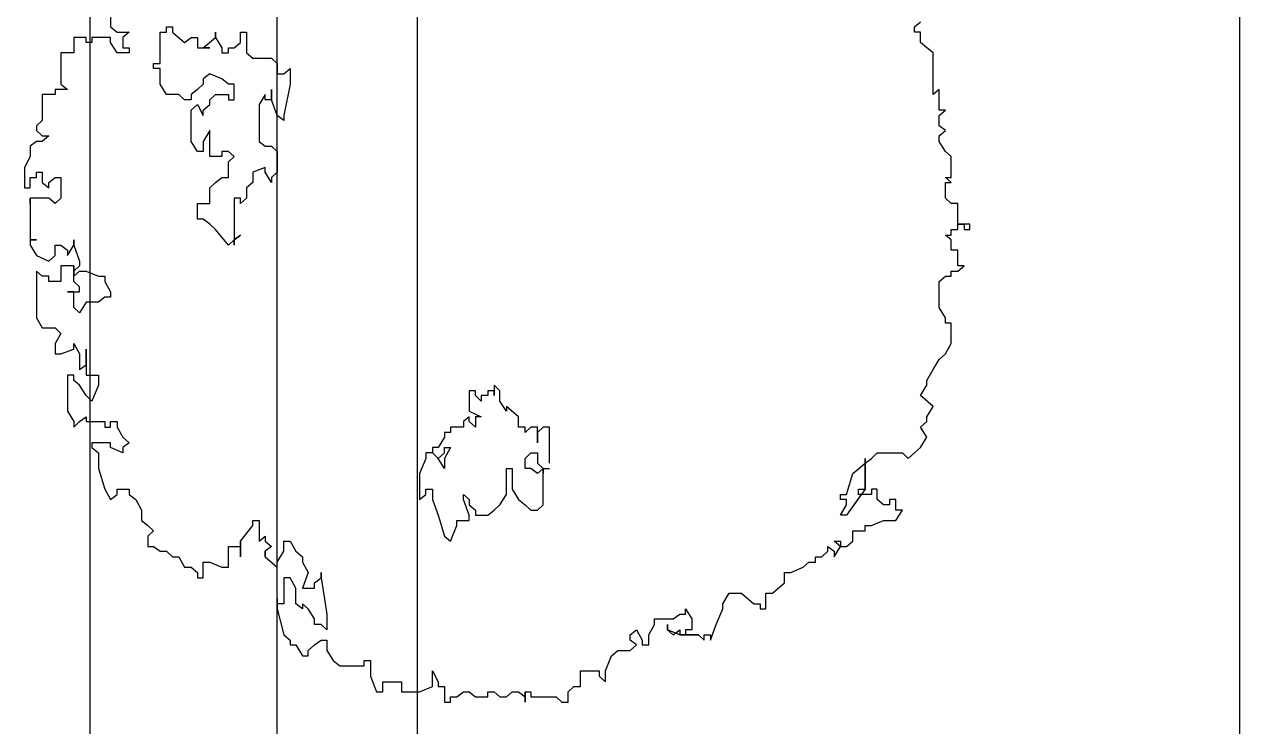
# Model space of a CAD drawing. Extents: x -30 to 1202, y 231 to 898.
# Drawn here: x 292.469 to 296.371, y 271.309 to 273.563 of the extents above; entities that cross this region are included whole.
import ezdxf

# ---------------------------------------------------------------- set-up
doc = ezdxf.new("R2010")
doc.units = 0
doc.header["$LTSCALE"] = 0.04
doc.layers.get('0').update_dxf_attribs({"linetype": 'CONTINUOUS'})
doc.layers.add('CONTORXXNP----00', color=255, linetype='CONTINUOUS')
doc.layers.add('PISO', color=1, linetype='CONTINUOUS')
doc.styles.get("Standard").update_dxf_attribs({"font": 'romans.shx'})

# ---------------------------------------------------------------- blocks, each defined once
blk = doc.blocks.new('ARB3')
at = {"color": 0}
for p, q in [((0.0136, 0.4913), (0.0078, 0.4913)), ((0.0078, 0.4913), (0.0078, 0.4852)), ((0.0078, 0.4852), (0.0078, 0.4782)), ((0.0078, 0.4782), (0.0078, 0.4852)), ((0.0078, 0.4852), (0.0136, 0.4852)), ((0.0078, 0.4852), (0.0136, 0.4852)), ((0.0136, 0.4852), (0.0136, 0.4913)), ((0.0581, 0.4782), (0.0523, 0.4852)), ((0.0523, 0.4852), (0.0523, 0.4782)), ((-0.0646, 0.4713), (-0.0698, 0.4652)), ((-0.042, 0.4713), (-0.0646, 0.4713)), ((-0.0368, 0.4713), (-0.042, 0.4652)), ((-0.042, 0.4652), (-0.042, 0.4713)), ((-0.0368, 0.4652), (-0.0368, 0.4713)), ((-0.0142, 0.4713), (-0.02, 0.4652)), ((0.0078, 0.4782), (-0.0142, 0.4782)), ((-0.0142, 0.4782), (-0.0142, 0.4713)), ((0.0136, 0.4782), (0.0078, 0.4782)), ((0.0136, 0.4713), (0.0136, 0.4782)), ((0.0194, 0.4713), (0.0136, 0.4713)), ((0.0245, 0.4713), (0.0194, 0.4652)), ((0.0194, 0.4652), (0.0194, 0.4713)), ((0.0355, 0.4713), (0.0245, 0.4713)), ((0.0523, 0.4782), (0.0355, 0.4782)), ((0.0355, 0.4782), (0.0355, 0.4713)), ((0.0581, 0.4713), (0.0581, 0.4782)), ((0.0633, 0.4713), (0.0581, 0.4713)), ((0.0633, 0.4652), (0.0633, 0.4713)), ((0.1356, 0.4713), (0.1137, 0.4713)), ((0.1137, 0.4713), (0.1137, 0.4652)), ((0.1466, 0.4652), (0.1356, 0.4713)), ((-0.1143, 0.4583), (-0.1363, 0.4583)), ((-0.1363, 0.4583), (-0.1311, 0.4521)), ((-0.1085, 0.4583), (-0.1143, 0.4652)), ((-0.1143, 0.4652), (-0.1143, 0.4583)), ((-0.0975, 0.4583), (-0.1085, 0.4583)), ((-0.0924, 0.4652), (-0.0975, 0.4583)), ((-0.0866, 0.4583), (-0.0924, 0.4652)), ((-0.0807, 0.4583), (-0.0866, 0.4583)), ((-0.0698, 0.4652), (-0.0807, 0.4583)), ((-0.02, 0.4652), (-0.0368, 0.4652)), ((0.0691, 0.4583), (0.0633, 0.4652)), ((0.0969, 0.4583), (0.0691, 0.4583)), ((0.1079, 0.4652), (0.0969, 0.4583)), ((0.1137, 0.4652), (0.1079, 0.4652)), ((0.1524, 0.4583), (0.1466, 0.4652)), ((0.1634, 0.4521), (0.1524, 0.4583)), ((-0.1809, 0.4452), (-0.1867, 0.4383)), ((-0.1757, 0.4521), (-0.1809, 0.4452)), ((-0.1311, 0.4521), (-0.1757, 0.4521)), ((0.175, 0.4452), (0.1634, 0.4521)), ((0.1802, 0.4452), (0.175, 0.4452)), ((0.1912, 0.4383), (0.1802, 0.4452)), ((0.2028, 0.4521), (0.1912, 0.4383)), ((0.2138, 0.4452), (0.2028, 0.4521)), ((0.219, 0.4452), (0.2138, 0.4452)), ((0.2248, 0.4383), (0.219, 0.4452)), ((0.2358, 0.4452), (0.2248, 0.4383)), ((0.2467, 0.4383), (0.2358, 0.4452)), ((-0.2035, 0.4321), (-0.2086, 0.4383)), ((-0.1976, 0.4321), (-0.2035, 0.4321)), ((-0.1867, 0.4383), (-0.1976, 0.4383)), ((-0.1976, 0.4383), (-0.1976, 0.4321)), ((0.2525, 0.4321), (0.2467, 0.4383)), ((0.2584, 0.4252), (0.2525, 0.4321)), ((0.2525, 0.419), (0.2584, 0.4252)), ((0.2525, 0.3921), (0.2525, 0.419)), ((0.3249, 0.4121), (0.3139, 0.419)), ((0.3139, 0.419), (0.3139, 0.4121)), ((0.3139, 0.4121), (0.3023, 0.4121)), ((0.3023, 0.4121), (0.3023, 0.4052)), ((0.3023, 0.4052), (0.3081, 0.4052)), ((0.3081, 0.4052), (0.3081, 0.399)), ((0.3249, 0.399), (0.3249, 0.4121)), ((0.2584, 0.386), (0.2525, 0.3921)), ((0.3023, 0.3921), (0.2913, 0.3921)), ((0.2913, 0.3921), (0.2913, 0.386)), ((0.3081, 0.399), (0.3023, 0.3921)), ((0.3301, 0.386), (0.3249, 0.399)), ((0.2635, 0.3791), (0.2584, 0.386)), ((0.2913, 0.3791), (0.2584, 0.3791)), ((0.2584, 0.3791), (0.2913, 0.3791)), ((0.2745, 0.366), (0.2635, 0.3791)), ((0.2913, 0.386), (0.2971, 0.386)), ((0.2913, 0.3721), (0.2913, 0.3791)), ((0.2913, 0.3791), (0.3191, 0.3591)), ((0.2971, 0.386), (0.2971, 0.3721)), ((0.3301, 0.3791), (0.3301, 0.386)), ((0.3359, 0.3791), (0.3301, 0.3791)), ((0.3359, 0.366), (0.3359, 0.3791)), ((0.2971, 0.3591), (0.2745, 0.366)), ((0.2971, 0.3721), (0.2913, 0.3721)), ((0.3468, 0.366), (0.3359, 0.366)), ((0.3527, 0.3591), (0.3468, 0.366)), ((0.2971, 0.3529), (0.2971, 0.3591)), ((0.3023, 0.3529), (0.2971, 0.3529)), ((0.3081, 0.3591), (0.3023, 0.3591)), ((0.3023, 0.3591), (0.3023, 0.3529)), ((0.3191, 0.3529), (0.3081, 0.3591)), ((0.3191, 0.3591), (0.3191, 0.3529)), ((0.3527, 0.3529), (0.3468, 0.346)), ((0.3468, 0.346), (0.3468, 0.3529)), ((0.3468, 0.3529), (0.3527, 0.3529)), ((0.3527, 0.3529), (0.3527, 0.3591)), ((0.3636, 0.346), (0.3527, 0.3529)), ((0.3527, 0.3391), (0.3578, 0.346)), ((0.3578, 0.3391), (0.3527, 0.3391)), ((0.3578, 0.346), (0.3636, 0.346)), ((0.3636, 0.3329), (0.3578, 0.3391)), ((0.3636, 0.326), (0.3636, 0.3329)), ((0.3695, 0.326), (0.3636, 0.326)), ((0.3695, 0.3191), (0.3695, 0.326)), ((0.3746, 0.3129), (0.3695, 0.3191)), ((0.3804, 0.2998), (0.3746, 0.3129)), ((0.3804, 0.2929), (0.3804, 0.2998)), ((0.3914, 0.2929), (0.3804, 0.2929)), ((0.4024, 0.2799), (0.3914, 0.2929)), ((0.4024, 0.2729), (0.4024, 0.2799)), ((0.4192, 0.2729), (0.4024, 0.2729)), ((0.414, 0.2599), (0.414, 0.2668)), ((0.414, 0.2668), (0.4192, 0.2668)), ((0.4192, 0.2668), (0.4192, 0.2729)), ((0.4024, 0.2468), (0.414, 0.2599)), ((0.4024, 0.2337), (0.4024, 0.2468)), ((0.414, 0.2268), (0.4024, 0.2337)), ((0.4192, 0.2268), (0.414, 0.2268)), ((0.436, 0.2199), (0.4192, 0.2268)), ((0.4528, 0.2137), (0.436, 0.2199)), ((0.447, 0.2068), (0.447, 0.2137)), ((0.447, 0.2137), (0.4528, 0.2137)), ((0.447, 0.2007), (0.4528, 0.2068)), ((0.4528, 0.2068), (0.447, 0.2068)), ((0.447, 0.1807), (0.447, 0.2007)), ((0.4192, 0.1868), (0.4302, 0.1937)), ((0.425, 0.1868), (0.4192, 0.1868)), ((0.425, 0.1807), (0.425, 0.1868)), ((0.4302, 0.1937), (0.4418, 0.1937)), ((0.4418, 0.1937), (0.4418, 0.1868)), ((0.4418, 0.1868), (0.447, 0.1868)), ((0.447, 0.1868), (0.447, 0.1807)), ((0.4302, 0.1737), (0.425, 0.1807)), ((0.4302, 0.1537), (0.4302, 0.1737)), ((0.447, 0.1807), (0.4418, 0.1676)), ((0.447, 0.1737), (0.4418, 0.1807)), ((0.4418, 0.1807), (0.447, 0.1807)), ((0.4418, 0.1676), (0.447, 0.1737)), ((0.4418, 0.1676), (0.436, 0.1676)), ((0.436, 0.1676), (0.4418, 0.1676)), ((0.436, 0.1537), (0.4302, 0.1537)), ((0.447, 0.1476), (0.436, 0.1537)), ((0.4579, 0.1476), (0.447, 0.1476)), ((0.4579, 0.1407), (0.4579, 0.1476)), ((0.4418, 0.1345), (0.4528, 0.1407)), ((0.447, 0.1276), (0.4418, 0.1345)), ((0.4528, 0.1407), (0.4579, 0.1407)), ((0.4579, 0.1345), (0.4528, 0.1276)), ((0.4638, 0.1276), (0.4579, 0.1345)), ((0.4528, 0.1276), (0.447, 0.1276)), ((0.4638, 0.1145), (0.4638, 0.1276)), ((0.4696, 0.1076), (0.4638, 0.1145)), ((0.4857, 0.1015), (0.4696, 0.1076)), ((0.4973, 0.1015), (0.4857, 0.1015)), ((0.4857, 0.0745), (0.4857, 0.0945)), ((0.4857, 0.0945), (0.4915, 0.0945)), ((0.4915, 0.0945), (0.4973, 0.1015)), ((0.5025, 0.0745), (0.4857, 0.0745)), ((0.5025, 0.0676), (0.5025, 0.0745)), ((0.5083, 0.0615), (0.5025, 0.0676)), ((0.5193, 0.0615), (0.5083, 0.0615)), ((0.5135, 0.0484), (0.5193, 0.0546)), ((0.5193, 0.0546), (0.5193, 0.0615)), ((0.2635, 0.0415), (0.2248, 0.0415)), ((0.2248, 0.0415), (0.2248, 0.0346)), ((0.2693, 0.0346), (0.2693, 0.0415)), ((0.5135, 0.0215), (0.5135, 0.0484)), ((0.2248, 0.0346), (0.2306, 0.0284)), ((0.2416, 0.0284), (0.2248, 0.0284)), ((0.2248, 0.0284), (0.2248, 0.0215)), ((0.2306, 0.0284), (0.2416, 0.0284)), ((0.2525, 0.0215), (0.2525, 0.0284)), ((0.2525, 0.0284), (0.2635, 0.0284)), ((0.2635, 0.0284), (0.2693, 0.0346)), ((0.3081, 0.0346), (0.2693, 0.0346)), ((0.2693, 0.0346), (0.2745, 0.0284)), ((0.2693, 0.0346), (0.2745, 0.0346)), ((0.2745, 0.0346), (0.2693, 0.0346)), ((0.2745, 0.0284), (0.2693, 0.0215)), ((0.3139, 0.0284), (0.3081, 0.0346)), ((0.3139, 0.0215), (0.3139, 0.0284)), ((0.2248, 0.0215), (0.2306, 0.0153)), ((0.2306, 0.0153), (0.2248, 0.0153)), ((0.2248, 0.0153), (0.2248, 0.0084)), ((0.2584, 0.0153), (0.2525, 0.0215)), ((0.2693, 0.0153), (0.2584, 0.0153)), ((0.2693, 0.0215), (0.2693, 0.0153)), ((0.3023, 0.0084), (0.3081, 0.0153)), ((0.3081, 0.0153), (0.3139, 0.0215)), ((0.5083, 0.0153), (0.5083, 0.0215)), ((0.5083, 0.0215), (0.5135, 0.0215)), ((0.5083, 0.0084), (0.5135, 0.0153)), ((0.5193, 0.0153), (0.5083, 0.0153)), ((0.5135, 0.0153), (0.5193, 0.0153)), ((0.2138, 0.0084), (0.2028, -0.0047)), ((0.2248, 0.0084), (0.2138, 0.0084)), ((0.2693, -0.0047), (0.2693, 0.0015)), ((0.2693, 0.0015), (0.2913, 0.0015)), ((0.2913, 0.0015), (0.3023, 0.0084)), ((0.5083, 0.0015), (0.5083, 0.0084)), ((0.5135, -0.0047), (0.5083, 0.0015)), ((0.186, -0.0116), (0.1802, -0.0177)), ((0.197, -0.0116), (0.186, -0.0116)), ((0.208, -0.0047), (0.197, -0.0116)), ((0.2028, -0.0047), (0.208, -0.0047)), ((0.2971, -0.0047), (0.2693, -0.0047)), ((0.3081, -0.0116), (0.2971, -0.0047)), ((0.3139, -0.0177), (0.3081, -0.0116)), ((0.5083, -0.0177), (0.5135, -0.0116)), ((0.5135, -0.0116), (0.5135, -0.0047)), ((0.1802, -0.0177), (0.1912, -0.0177)), ((0.1912, -0.0177), (0.186, -0.0177)), ((0.186, -0.0177), (0.186, -0.0247)), ((0.186, -0.0247), (0.1912, -0.0247)), ((0.1912, -0.0247), (0.1912, -0.0316)), ((0.3191, -0.0247), (0.3139, -0.0177)), ((0.3191, -0.0377), (0.3191, -0.0247)), ((0.5083, -0.0247), (0.5083, -0.0177)), ((0.5135, -0.0247), (0.5083, -0.0247)), ((0.5135, -0.0377), (0.5135, -0.0247)), ((0.1912, -0.0377), (0.186, -0.0377)), ((0.186, -0.0377), (0.186, -0.0446)), ((0.1912, -0.0316), (0.197, -0.0316)), ((0.197, -0.0316), (0.1912, -0.0377)), ((0.208, -0.0446), (0.2138, -0.0316)), ((0.2138, -0.0316), (0.2138, -0.0377)), ((0.2138, -0.0377), (0.2248, -0.0377)), ((0.2248, -0.0377), (0.219, -0.0446)), ((0.3081, -0.0446), (0.3139, -0.0377)), ((0.3139, -0.0377), (0.3191, -0.0377)), ((0.5083, -0.0446), (0.5135, -0.0377)), ((0.186, -0.0446), (0.208, -0.0446)), ((0.219, -0.0446), (0.2138, -0.0446)), ((0.2138, -0.0446), (0.219, -0.0508)), ((0.219, -0.0508), (0.2248, -0.0508)), ((0.2248, -0.0508), (0.2248, -0.0646)), ((0.2971, -0.0508), (0.3023, -0.0446)), ((0.3023, -0.0508), (0.2971, -0.0508)), ((0.3191, -0.0446), (0.3023, -0.0508)), ((0.3023, -0.0446), (0.3081, -0.0446)), ((0.3249, -0.0446), (0.3191, -0.0446)), ((0.3249, -0.0577), (0.3249, -0.0446)), ((0.5083, -0.0508), (0.5083, -0.0446)), ((0.5135, -0.0577), (0.5083, -0.0508)), ((0.2248, -0.0646), (0.2306, -0.0646)), ((0.2306, -0.0646), (0.2306, -0.0708)), ((0.2467, -0.0708), (0.2467, -0.0646)), ((0.2467, -0.0646), (0.2584, -0.0708)), ((0.3301, -0.0577), (0.3249, -0.0577)), ((0.3468, -0.0646), (0.3301, -0.0577)), ((0.3417, -0.0708), (0.3468, -0.0646)), ((0.5135, -0.0646), (0.5135, -0.0577)), ((0.5193, -0.0646), (0.5135, -0.0646)), ((0.5193, -0.0708), (0.5193, -0.0646)), ((0.2306, -0.0708), (0.2358, -0.0708)), ((0.2358, -0.0708), (0.2467, -0.0777)), ((0.2525, -0.0708), (0.2467, -0.0708)), ((0.2467, -0.0777), (0.2467, -0.0839)), ((0.2584, -0.0777), (0.2525, -0.0708)), ((0.2525, -0.0839), (0.2584, -0.0777)), ((0.2584, -0.0777), (0.2525, -0.0839)), ((0.2584, -0.0708), (0.2693, -0.0708)), ((0.2693, -0.0708), (0.2584, -0.0777)), ((0.3023, -0.0839), (0.3191, -0.0777)), ((0.3191, -0.0777), (0.3417, -0.0708)), ((0.4857, -0.0839), (0.4973, -0.0777)), ((0.4973, -0.0777), (0.5025, -0.0777)), ((0.5025, -0.0777), (0.5025, -0.0708)), ((0.5025, -0.0708), (0.5193, -0.0708)), ((0.2467, -0.0839), (0.2525, -0.0839)), ((0.2525, -0.0839), (0.2525, -0.0908)), ((0.2525, -0.0908), (0.2584, -0.0908)), ((0.2584, -0.0908), (0.2745, -0.0977)), ((0.2913, -0.0908), (0.2913, -0.0839)), ((0.2913, -0.0839), (0.3023, -0.0839)), ((0.2971, -0.0908), (0.2913, -0.0908)), ((0.3023, -0.0977), (0.2971, -0.0908)), ((0.5025, -0.0839), (0.4857, -0.0839)), ((0.5083, -0.0977), (0.5025, -0.0839)), ((0.2745, -0.0977), (0.3023, -0.0977)), ((0.5083, -0.1169), (0.5083, -0.0977)), ((0.4973, -0.1369), (0.4973, -0.1169)), ((0.4973, -0.1169), (0.5083, -0.1169)), ((0.5083, -0.1369), (0.4973, -0.1369)), ((0.5083, -0.1438), (0.5083, -0.1369)), ((0.4747, -0.1569), (0.4747, -0.15)), ((0.4747, -0.15), (0.4915, -0.15)), ((0.4915, -0.15), (0.5083, -0.1438)), ((0.4805, -0.1569), (0.4747, -0.1569)), ((0.4805, -0.1831), (0.4805, -0.1569)), ((0.4638, -0.1969), (0.4747, -0.19)), ((0.4747, -0.19), (0.4805, -0.1831)), ((0.3862, -0.2031), (0.3804, -0.2031)), ((0.3804, -0.2031), (0.3862, -0.2031)), ((0.3862, -0.2031), (0.425, -0.1969)), ((0.3914, -0.21), (0.3862, -0.2031)), ((0.425, -0.1969), (0.4418, -0.1969)), ((0.4418, -0.1969), (0.436, -0.2031)), ((0.436, -0.2031), (0.436, -0.21)), ((0.4528, -0.2031), (0.4528, -0.1969)), ((0.4528, -0.1969), (0.4638, -0.1969)), ((0.4579, -0.21), (0.4528, -0.2031)), ((0.3695, -0.223), (0.3804, -0.2169)), ((0.3804, -0.2169), (0.3972, -0.223)), ((0.3972, -0.21), (0.3914, -0.21)), ((0.3972, -0.223), (0.3972, -0.21)), ((0.4192, -0.2169), (0.414, -0.223)), ((0.4302, -0.21), (0.4192, -0.2169)), ((0.436, -0.21), (0.4302, -0.21)), ((0.4638, -0.2169), (0.4579, -0.21)), ((0.4696, -0.2169), (0.4638, -0.2169)), ((0.4696, -0.223), (0.4696, -0.2169)), ((0.3468, -0.2361), (0.3578, -0.23)), ((0.3578, -0.23), (0.3636, -0.223)), ((0.3636, -0.223), (0.3695, -0.223)), ((0.3972, -0.23), (0.3862, -0.2361)), ((0.414, -0.23), (0.3972, -0.23)), ((0.414, -0.223), (0.4192, -0.223)), ((0.4192, -0.223), (0.414, -0.23)), ((0.4579, -0.23), (0.4696, -0.223)), ((0.4579, -0.2361), (0.4579, -0.23)), ((-0.1531, -0.243), (-0.1589, -0.2361)), ((-0.1589, -0.2361), (-0.1421, -0.2361)), ((-0.1531, -0.25), (-0.1531, -0.243)), ((-0.1421, -0.2361), (-0.1085, -0.243)), ((-0.1085, -0.243), (-0.1033, -0.243)), ((-0.1033, -0.243), (-0.1085, -0.25)), ((0.3468, -0.243), (0.3468, -0.2361)), ((0.3578, -0.243), (0.3468, -0.243)), ((0.3695, -0.25), (0.3578, -0.243)), ((0.3862, -0.2361), (0.3862, -0.243)), ((0.3862, -0.243), (0.414, -0.243)), ((0.414, -0.243), (0.414, -0.25)), ((0.4192, -0.25), (0.447, -0.243)), ((0.447, -0.243), (0.4528, -0.2361)), ((0.4528, -0.2361), (0.4579, -0.2361)), ((-0.1699, -0.2561), (-0.1641, -0.25)), ((-0.1699, -0.2761), (-0.1699, -0.2561)), ((-0.1641, -0.25), (-0.1531, -0.25)), ((-0.1253, -0.2561), (-0.1363, -0.2561)), ((-0.1363, -0.2561), (-0.1253, -0.2561)), ((-0.1085, -0.25), (-0.1253, -0.2561)), ((-0.1253, -0.2561), (-0.1253, -0.263)), ((-0.0756, -0.2561), (-0.0698, -0.25)), ((-0.0756, -0.263), (-0.0756, -0.2561)), ((-0.0698, -0.25), (-0.0478, -0.25)), ((-0.0478, -0.25), (-0.042, -0.2561)), ((-0.0368, -0.2561), (-0.0478, -0.263)), ((-0.042, -0.2561), (-0.0368, -0.2561)), ((0.3468, -0.263), (0.3527, -0.2561)), ((0.3527, -0.2561), (0.3578, -0.263)), ((0.3636, -0.263), (0.3746, -0.25)), ((0.3746, -0.25), (0.3695, -0.25)), ((0.414, -0.25), (0.4082, -0.25)), ((0.4082, -0.25), (0.4192, -0.25)), ((-0.1253, -0.263), (-0.1311, -0.263)), ((-0.1311, -0.263), (-0.1201, -0.2692)), ((-0.1201, -0.2692), (-0.0807, -0.2692)), ((-0.0807, -0.2692), (-0.0756, -0.263)), ((-0.0478, -0.263), (-0.053, -0.263)), ((-0.053, -0.263), (-0.0478, -0.2761)), ((0.3249, -0.2761), (0.3249, -0.2692)), ((0.3249, -0.2692), (0.3468, -0.2692)), ((0.3468, -0.2692), (0.3417, -0.263)), ((0.3417, -0.263), (0.3468, -0.263)), ((0.3578, -0.263), (0.3636, -0.263)), ((0.3636, -0.263), (0.3578, -0.263)), ((0.3578, -0.263), (0.3636, -0.263)), ((-0.1976, -0.2892), (-0.1976, -0.283)), ((-0.1976, -0.283), (-0.1757, -0.283)), ((-0.1757, -0.283), (-0.1699, -0.2761)), ((-0.0478, -0.2761), (-0.0368, -0.2761)), ((-0.0368, -0.2761), (-0.031, -0.283)), ((-0.031, -0.283), (-0.02, -0.283)), ((-0.02, -0.283), (-0.0142, -0.2892)), ((0.3301, -0.2761), (0.3249, -0.2761)), ((0.3468, -0.2892), (0.3301, -0.2761)), ((-0.1867, -0.2892), (-0.1976, -0.2892)), ((-0.1809, -0.2961), (-0.1867, -0.2892)), ((-0.1809, -0.3022), (-0.1809, -0.2961)), ((-0.1253, -0.2961), (-0.1421, -0.2961)), ((-0.1421, -0.2961), (-0.1421, -0.3022)), ((-0.1253, -0.3022), (-0.1253, -0.2961)), ((-0.0646, -0.2961), (-0.0698, -0.3022)), ((-0.0588, -0.3022), (-0.0646, -0.2961)), ((-0.0142, -0.2892), (-0.02, -0.2892)), ((-0.02, -0.2892), (-0.02, -0.2961)), ((-0.02, -0.2961), (0.0304, -0.2961)), ((0.0245, -0.2961), (0.0194, -0.2892)), ((0.0194, -0.2892), (0.0245, -0.2961)), ((0.0304, -0.2961), (0.0245, -0.2961)), ((0.0245, -0.2961), (0.0304, -0.3022)), ((0.3636, -0.2892), (0.3468, -0.2892)), ((0.3527, -0.3022), (0.3527, -0.2892)), ((0.3527, -0.2892), (0.3636, -0.2892)), ((-0.1918, -0.3161), (-0.1809, -0.3092)), ((-0.1757, -0.3022), (-0.1809, -0.3022)), ((-0.1809, -0.3092), (-0.1757, -0.3092)), ((-0.1757, -0.3092), (-0.1757, -0.3022)), ((-0.1479, -0.3092), (-0.1531, -0.3222)), ((-0.1421, -0.3022), (-0.1479, -0.3092)), ((-0.1311, -0.3161), (-0.1311, -0.3022)), ((-0.1311, -0.3022), (-0.1253, -0.3022)), ((-0.0698, -0.3022), (-0.0698, -0.3092)), ((-0.0698, -0.3092), (-0.0646, -0.3092)), ((-0.0646, -0.3092), (-0.0646, -0.3222)), ((-0.042, -0.3022), (-0.0588, -0.3022)), ((-0.042, -0.3092), (-0.042, -0.3022)), ((-0.0368, -0.3161), (-0.042, -0.3092)), ((0.0304, -0.3022), (0.0136, -0.3161)), ((0.3746, -0.3022), (0.3527, -0.3022)), ((0.3695, -0.3222), (0.3746, -0.3092)), ((0.3746, -0.3092), (0.3746, -0.3022)), ((-0.1918, -0.3161), (-0.1976, -0.3161)), ((-0.1976, -0.3161), (-0.1918, -0.3161)), ((-0.1809, -0.3292), (-0.1918, -0.3161)), ((-0.1809, -0.3353), (-0.1809, -0.3222)), ((-0.1809, -0.3222), (-0.1809, -0.3292)), ((-0.1809, -0.3292), (-0.1809, -0.3222)), ((-0.1809, -0.3222), (-0.1809, -0.3292)), ((-0.1531, -0.3222), (-0.1479, -0.3292)), ((-0.1253, -0.3222), (-0.1311, -0.3161)), ((-0.1201, -0.3222), (-0.1253, -0.3222)), ((-0.1143, -0.3292), (-0.1201, -0.3222)), ((-0.0646, -0.3222), (-0.0924, -0.3222)), ((-0.0924, -0.3222), (-0.0807, -0.3292)), ((-0.031, -0.3222), (-0.0368, -0.3161)), ((-0.0142, -0.3222), (-0.031, -0.3222)), ((-0.0142, -0.3353), (-0.0142, -0.3222)), ((0.0078, -0.3222), (0.0026, -0.3292)), ((0.0136, -0.3161), (0.0078, -0.3222)), ((0.3695, -0.3292), (0.3695, -0.3222)), ((-0.1918, -0.3422), (-0.1918, -0.3353)), ((-0.1918, -0.3353), (-0.1809, -0.3353)), ((-0.1479, -0.3292), (-0.1421, -0.3292)), ((-0.1421, -0.3292), (-0.1363, -0.3353)), ((-0.1363, -0.3353), (-0.1311, -0.3422)), ((-0.1201, -0.3353), (-0.1085, -0.3292)), ((-0.1143, -0.3422), (-0.1201, -0.3353)), ((-0.1085, -0.3292), (-0.1143, -0.3292)), ((-0.0807, -0.3292), (-0.0698, -0.3292)), ((-0.0698, -0.3353), (-0.0807, -0.3422)), ((-0.0698, -0.3292), (-0.0698, -0.3353)), ((0.0026, -0.3353), (-0.0142, -0.3353)), ((0.0026, -0.3292), (0.0026, -0.3353)), ((0.3862, -0.3292), (0.3695, -0.3292)), ((0.3746, -0.3422), (0.3804, -0.3353)), ((0.3804, -0.3353), (0.3862, -0.3353)), ((0.3862, -0.3353), (0.3862, -0.3292)), ((-0.1976, -0.3622), (-0.1867, -0.3492)), ((-0.1867, -0.3492), (-0.1918, -0.3422)), ((-0.1311, -0.3422), (-0.1253, -0.3422)), ((-0.1253, -0.3492), (-0.1311, -0.3553)), ((-0.1253, -0.3422), (-0.1253, -0.3492)), ((-0.0807, -0.3422), (-0.1143, -0.3422)), ((0.3636, -0.3553), (0.3746, -0.3492)), ((0.3746, -0.3492), (0.3746, -0.3422)), ((-0.2035, -0.3684), (-0.2035, -0.3622)), ((-0.2035, -0.3622), (-0.1976, -0.3622)), ((-0.1311, -0.3553), (-0.1311, -0.3684)), ((0.3578, -0.3684), (0.3636, -0.3622)), ((0.3636, -0.3622), (0.3636, -0.3553)), ((-0.1976, -0.3684), (-0.2035, -0.3684)), ((-0.1976, -0.3753), (-0.1976, -0.3684)), ((-0.1641, -0.3753), (-0.1976, -0.3753)), ((-0.1641, -0.3822), (-0.1641, -0.3753)), ((-0.1421, -0.3753), (-0.1589, -0.3753)), ((-0.1589, -0.3753), (-0.1589, -0.3822)), ((-0.1311, -0.3684), (-0.1421, -0.3753)), ((0.3527, -0.3822), (0.3578, -0.3753)), ((0.3578, -0.3753), (0.3578, -0.3684)), ((-0.1589, -0.3822), (-0.1641, -0.3822)), ((0.3249, -0.3953), (0.3301, -0.3884)), ((0.3301, -0.3884), (0.3359, -0.3822)), ((0.3359, -0.3822), (0.3417, -0.3884)), ((0.3417, -0.3884), (0.3527, -0.3884)), ((0.3527, -0.3884), (0.3527, -0.3822)), ((0.2971, -0.4084), (0.3023, -0.4014)), ((0.3023, -0.4014), (0.3139, -0.3953)), ((0.3139, -0.3953), (0.3249, -0.3953)), ((-0.1976, -0.4214), (-0.1976, -0.4084)), ((-0.1976, -0.4084), (-0.1918, -0.4153)), ((-0.1918, -0.4153), (-0.1809, -0.4153)), ((-0.1809, -0.4153), (-0.1809, -0.4084)), ((-0.1809, -0.4084), (-0.1757, -0.4084)), ((-0.1757, -0.4084), (-0.1757, -0.4214)), ((0.2248, -0.4214), (0.2358, -0.4153)), ((0.2358, -0.4153), (0.2416, -0.4084)), ((0.2416, -0.4084), (0.2467, -0.4153)), ((0.2467, -0.4153), (0.2525, -0.4153)), ((0.2525, -0.4153), (0.2467, -0.4284)), ((0.2913, -0.4214), (0.2913, -0.4084)), ((0.2913, -0.4084), (0.2971, -0.4084)), ((-0.2312, -0.4284), (-0.2035, -0.4284)), ((-0.2035, -0.4284), (-0.1976, -0.4214)), ((-0.1867, -0.4284), (-0.1918, -0.4284)), ((-0.1918, -0.4284), (-0.1918, -0.4484)), ((-0.1757, -0.4214), (-0.1867, -0.4284)), ((0.0691, -0.4345), (0.0801, -0.4284)), ((0.0801, -0.4284), (0.0859, -0.4284)), ((0.0859, -0.4284), (0.0859, -0.4345)), ((0.219, -0.4284), (0.219, -0.4214)), ((0.219, -0.4214), (0.2248, -0.4214)), ((0.2248, -0.4284), (0.219, -0.4284)), ((0.2248, -0.4345), (0.2248, -0.4284)), ((0.2467, -0.4284), (0.2416, -0.4284)), ((0.2416, -0.4284), (0.2416, -0.4484)), ((0.2971, -0.4214), (0.2913, -0.4214)), ((0.2913, -0.4345), (0.3023, -0.4284)), ((0.3023, -0.4284), (0.2971, -0.4214)), ((0.0581, -0.4545), (0.0633, -0.4414)), ((0.0633, -0.4414), (0.0633, -0.4345)), ((0.0633, -0.4345), (0.0691, -0.4345)), ((0.0859, -0.4345), (0.0911, -0.4414)), ((0.0911, -0.4414), (0.0911, -0.4545)), ((0.1692, -0.4545), (0.1692, -0.4414)), ((0.1692, -0.4414), (0.1802, -0.4414)), ((0.1802, -0.4414), (0.197, -0.4484)), ((0.219, -0.4545), (0.219, -0.4345)), ((0.219, -0.4345), (0.2248, -0.4345)), ((0.2467, -0.4484), (0.2525, -0.4414)), ((0.2525, -0.4414), (0.2693, -0.4414)), ((0.2693, -0.4414), (0.2913, -0.4345)), ((-0.1918, -0.4484), (-0.1867, -0.4484)), ((-0.1867, -0.4545), (-0.1918, -0.4545)), ((-0.1918, -0.4545), (-0.1918, -0.4676)), ((-0.1867, -0.4484), (-0.1867, -0.4545)), ((0.0581, -0.4614), (0.0581, -0.4545)), ((0.0911, -0.4545), (0.1027, -0.4614)), ((0.1582, -0.4545), (0.1415, -0.4545)), ((0.1415, -0.4545), (0.1692, -0.4545)), ((0.1634, -0.4614), (0.1582, -0.4545)), ((0.1912, -0.4545), (0.1802, -0.4614)), ((0.197, -0.4484), (0.1912, -0.4545)), ((0.219, -0.4614), (0.2138, -0.4545)), ((0.2138, -0.4545), (0.219, -0.4545)), ((0.2416, -0.4484), (0.2467, -0.4484)), ((-0.1918, -0.4676), (-0.1757, -0.4676)), ((-0.1757, -0.4676), (-0.1757, -0.4814)), ((0.0304, -0.4676), (0.0245, -0.4676)), ((0.0245, -0.4676), (0.0304, -0.4676)), ((0.0304, -0.4676), (0.0472, -0.4614)), ((0.0413, -0.4745), (0.0304, -0.4676)), ((0.0472, -0.4614), (0.0523, -0.4614)), ((0.0523, -0.4614), (0.0581, -0.4676)), ((0.0691, -0.4676), (0.0523, -0.4676)), ((0.0523, -0.4676), (0.0523, -0.4814)), ((0.0633, -0.4676), (0.0581, -0.4614)), ((0.0581, -0.4676), (0.0633, -0.4676)), ((0.0749, -0.4614), (0.0691, -0.4676)), ((0.0801, -0.4614), (0.0749, -0.4614)), ((0.0801, -0.4745), (0.0801, -0.4614)), ((0.0969, -0.4676), (0.0801, -0.4676)), ((0.0801, -0.4676), (0.0801, -0.4745)), ((0.1027, -0.4614), (0.0969, -0.4676)), ((0.1356, -0.4676), (0.1466, -0.4614)), ((0.1415, -0.4676), (0.1356, -0.4676)), ((0.1466, -0.4814), (0.1415, -0.4676)), ((0.1466, -0.4614), (0.1634, -0.4614)), ((0.175, -0.4676), (0.1692, -0.4676)), ((0.1692, -0.4676), (0.1692, -0.4745)), ((0.1802, -0.4614), (0.175, -0.4676)), ((0.208, -0.4745), (0.219, -0.4676)), ((0.2248, -0.4676), (0.219, -0.4614)), ((0.219, -0.4676), (0.2248, -0.4676)), ((-0.1421, -0.4814), (-0.1363, -0.4745)), ((-0.1363, -0.4745), (-0.1363, -0.4876)), ((0.0304, -0.4814), (0.0355, -0.4745)), ((0.0355, -0.4745), (0.0413, -0.4745)), ((0.1692, -0.4745), (0.208, -0.4745)), ((-0.1757, -0.4814), (-0.1421, -0.4814)), ((-0.1363, -0.4876), (-0.1311, -0.4876)), ((-0.1311, -0.4876), (-0.1311, -0.5014)), ((-0.042, -0.4876), (-0.042, -0.4814)), ((-0.042, -0.4814), (-0.02, -0.4814)), ((-0.0368, -0.4945), (-0.042, -0.4876)), ((-0.02, -0.4814), (-0.0142, -0.4876)), ((-0.0142, -0.4876), (-0.02, -0.4945)), ((0.0304, -0.4876), (0.0304, -0.4814)), ((0.0413, -0.4876), (0.0304, -0.4876)), ((0.0472, -0.4945), (0.0413, -0.4876)), ((0.0523, -0.4814), (0.0691, -0.4814)), ((0.0691, -0.4814), (0.0691, -0.4945)), ((0.1188, -0.4876), (0.1247, -0.4814)), ((0.1188, -0.5014), (0.1188, -0.4876)), ((0.1247, -0.4814), (0.1356, -0.4876)), ((0.1356, -0.4876), (0.1466, -0.4876)), ((0.1466, -0.4876), (0.1466, -0.4814)), ((-0.1311, -0.5014), (-0.1033, -0.5014)), ((-0.1033, -0.5014), (-0.0975, -0.5076)), ((-0.0924, -0.5076), (-0.0866, -0.5014)), ((-0.0866, -0.5014), (-0.0866, -0.4945)), ((-0.0866, -0.4945), (-0.0807, -0.5014)), ((-0.0807, -0.5014), (-0.0807, -0.5076)), ((-0.0478, -0.5076), (-0.0478, -0.5014)), ((-0.0478, -0.5014), (-0.0368, -0.5014)), ((-0.0368, -0.5014), (-0.031, -0.4945)), ((-0.031, -0.4945), (-0.0368, -0.4945)), ((-0.02, -0.4945), (-0.02, -0.5145)), ((0.0413, -0.5076), (0.0472, -0.4945)), ((0.0633, -0.5014), (0.0581, -0.5076)), ((0.0691, -0.4945), (0.0633, -0.4945)), ((0.0633, -0.4945), (0.0633, -0.5014)), ((0.1079, -0.5076), (0.1188, -0.5014)), ((-0.0975, -0.5076), (-0.0924, -0.5076)), ((-0.0807, -0.5076), (-0.0756, -0.5145)), ((-0.0756, -0.5145), (-0.0646, -0.5145)), ((-0.0646, -0.5145), (-0.053, -0.5206)), ((-0.042, -0.5076), (-0.0478, -0.5076)), ((-0.042, -0.5145), (-0.042, -0.5076)), ((-0.031, -0.5145), (-0.042, -0.5145)), ((-0.031, -0.5206), (-0.031, -0.5145)), ((-0.02, -0.5145), (-0.0142, -0.5145)), ((-0.0142, -0.5145), (-0.02, -0.5145)), ((-0.02, -0.5145), (0.0245, -0.5145)), ((0.0245, -0.5145), (0.0245, -0.5076)), ((0.0245, -0.5076), (0.0245, -0.5145)), ((0.0245, -0.5145), (0.0304, -0.5145)), ((0.0304, -0.5145), (0.0413, -0.5076)), ((0.0581, -0.5076), (0.1079, -0.5076)), ((-0.053, -0.5206), (-0.031, -0.5206))]:
    blk.add_line(p, q, dxfattribs=at)
at = {"layer": 'CONTORXXNP----00'}
for p, q in [((0.0523, 0.4852), (0.0523, 0.4782)), ((0.0581, 0.4782), (0.0523, 0.4852)), ((-0.0646, 0.4713), (-0.0698, 0.4652)), ((-0.042, 0.4713), (-0.0646, 0.4713)), ((-0.042, 0.4652), (-0.042, 0.4713)), ((-0.0368, 0.4713), (-0.042, 0.4652)), ((-0.0368, 0.4652), (-0.0368, 0.4713)), ((-0.0142, 0.4713), (-0.02, 0.4652)), ((-0.0142, 0.4782), (-0.0142, 0.4713)), ((0.0078, 0.4782), (-0.0142, 0.4782)), ((0.0136, 0.4782), (0.0078, 0.4782)), ((0.0136, 0.4713), (0.0136, 0.4782)), ((0.0194, 0.4713), (0.0136, 0.4713)), ((0.0194, 0.4652), (0.0194, 0.4713)), ((0.0245, 0.4713), (0.0194, 0.4652)), ((0.0355, 0.4713), (0.0245, 0.4713)), ((0.0355, 0.4782), (0.0355, 0.4713)), ((0.0523, 0.4782), (0.0355, 0.4782)), ((0.0581, 0.4713), (0.0581, 0.4782)), ((0.0633, 0.4713), (0.0581, 0.4713)), ((0.0633, 0.4652), (0.0633, 0.4713)), ((0.1137, 0.4713), (0.1137, 0.4652)), ((0.1356, 0.4713), (0.1137, 0.4713)), ((0.1466, 0.4652), (0.1356, 0.4713)), ((-0.1363, 0.4583), (-0.1311, 0.4521)), ((-0.1143, 0.4583), (-0.1363, 0.4583)), ((-0.1143, 0.4652), (-0.1143, 0.4583)), ((-0.1085, 0.4583), (-0.1143, 0.4652)), ((-0.0975, 0.4583), (-0.1085, 0.4583)), ((-0.0924, 0.4652), (-0.0975, 0.4583)), ((-0.0866, 0.4583), (-0.0924, 0.4652)), ((-0.0807, 0.4583), (-0.0866, 0.4583)), ((-0.0698, 0.4652), (-0.0807, 0.4583)), ((-0.02, 0.4652), (-0.0368, 0.4652)), ((0.0691, 0.4583), (0.0633, 0.4652)), ((0.0969, 0.4583), (0.0691, 0.4583)), ((0.1079, 0.4652), (0.0969, 0.4583)), ((0.1137, 0.4652), (0.1079, 0.4652)), ((0.1524, 0.4583), (0.1466, 0.4652)), ((0.1634, 0.4521), (0.1524, 0.4583)), ((-0.1809, 0.4452), (-0.1867, 0.4383)), ((-0.1757, 0.4521), (-0.1809, 0.4452)), ((-0.1311, 0.4521), (-0.1757, 0.4521)), ((0.175, 0.4452), (0.1634, 0.4521)), ((0.1802, 0.4452), (0.175, 0.4452)), ((0.1912, 0.4383), (0.1802, 0.4452)), ((0.2028, 0.4521), (0.1912, 0.4383)), ((0.2138, 0.4452), (0.2028, 0.4521)), ((0.219, 0.4452), (0.2138, 0.4452)), ((0.2248, 0.4383), (0.219, 0.4452)), ((0.2358, 0.4452), (0.2248, 0.4383)), ((0.2467, 0.4383), (0.2358, 0.4452)), ((-0.2035, 0.4321), (-0.2086, 0.4383)), ((-0.1976, 0.4321), (-0.2035, 0.4321)), ((-0.1976, 0.4383), (-0.1976, 0.4321)), ((-0.1867, 0.4383), (-0.1976, 0.4383)), ((0.2525, 0.4321), (0.2467, 0.4383)), ((0.2584, 0.4252), (0.2525, 0.4321)), ((0.2525, 0.419), (0.2584, 0.4252)), ((0.2525, 0.3921), (0.2525, 0.419)), ((0.3139, 0.419), (0.3139, 0.4121)), ((0.3249, 0.4121), (0.3139, 0.419)), ((0.3023, 0.4121), (0.3023, 0.4052)), ((0.3139, 0.4121), (0.3023, 0.4121)), ((0.3023, 0.4052), (0.3081, 0.4052)), ((0.3081, 0.4052), (0.3081, 0.399)), ((0.3249, 0.399), (0.3249, 0.4121)), ((0.2584, 0.386), (0.2525, 0.3921)), ((0.2913, 0.3921), (0.2913, 0.386)), ((0.3023, 0.3921), (0.2913, 0.3921)), ((0.3081, 0.399), (0.3023, 0.3921)), ((0.3301, 0.386), (0.3249, 0.399)), ((0.2635, 0.3791), (0.2584, 0.386)), ((0.2745, 0.366), (0.2635, 0.3791)), ((0.2913, 0.386), (0.2971, 0.386)), ((0.2971, 0.386), (0.2971, 0.3749)), ((0.3301, 0.3791), (0.3301, 0.386)), ((0.3359, 0.3791), (0.3301, 0.3791)), ((0.3359, 0.366), (0.3359, 0.3791)), ((0.2971, 0.3591), (0.2745, 0.366)), ((0.2971, 0.3749), (0.3191, 0.3591)), ((0.3468, 0.366), (0.3359, 0.366)), ((0.3527, 0.3591), (0.3468, 0.366)), ((0.2971, 0.3529), (0.2971, 0.3591)), ((0.3023, 0.3529), (0.2971, 0.3529)), ((0.3023, 0.3591), (0.3023, 0.3529)), ((0.3081, 0.3591), (0.3023, 0.3591)), ((0.3191, 0.3529), (0.3081, 0.3591)), ((0.3191, 0.3591), (0.3191, 0.3529)), ((0.3527, 0.3529), (0.3527, 0.3591)), ((0.3636, 0.346), (0.3527, 0.3529)), ((0.3527, 0.3391), (0.3578, 0.346)), ((0.3578, 0.3391), (0.3527, 0.3391)), ((0.3578, 0.346), (0.3636, 0.346)), ((0.3636, 0.3329), (0.3578, 0.3391)), ((0.3636, 0.326), (0.3636, 0.3329)), ((0.3695, 0.326), (0.3636, 0.326)), ((0.3695, 0.3191), (0.3695, 0.326)), ((0.3746, 0.3129), (0.3695, 0.3191)), ((0.3804, 0.2998), (0.3746, 0.3129)), ((0.3804, 0.2929), (0.3804, 0.2998)), ((0.3914, 0.2929), (0.3804, 0.2929)), ((0.4024, 0.2799), (0.3914, 0.2929)), ((0.4024, 0.2729), (0.4024, 0.2799)), ((0.4192, 0.2729), (0.4024, 0.2729)), ((0.414, 0.2668), (0.4192, 0.2668)), ((0.414, 0.2599), (0.414, 0.2668)), ((0.4192, 0.2668), (0.4192, 0.2729)), ((0.4024, 0.2468), (0.414, 0.2599)), ((0.4024, 0.2337), (0.4024, 0.2468)), ((0.414, 0.2268), (0.4024, 0.2337)), ((0.4192, 0.2268), (0.414, 0.2268)), ((0.436, 0.2199), (0.4192, 0.2268)), ((0.4528, 0.2137), (0.436, 0.2199)), ((0.447, 0.2137), (0.4528, 0.2137)), ((0.447, 0.2068), (0.447, 0.2137)), ((0.4528, 0.2068), (0.447, 0.2068)), ((0.447, 0.2007), (0.4528, 0.2068)), ((0.447, 0.2007), (0.447, 0.1868)), ((0.4192, 0.1868), (0.4302, 0.1937)), ((0.425, 0.1868), (0.4192, 0.1868)), ((0.425, 0.1807), (0.425, 0.1868)), ((0.4302, 0.1937), (0.4418, 0.1937)), ((0.4418, 0.1937), (0.4418, 0.1868)), ((0.4418, 0.1868), (0.447, 0.1868)), ((0.4302, 0.1737), (0.425, 0.1807)), ((0.4302, 0.1537), (0.4302, 0.1737)), ((0.436, 0.1537), (0.4302, 0.1537)), ((0.447, 0.1476), (0.436, 0.1537)), ((0.4579, 0.1476), (0.447, 0.1476)), ((0.4579, 0.1407), (0.4579, 0.1476)), ((0.4418, 0.1345), (0.4528, 0.1407)), ((0.447, 0.1276), (0.4418, 0.1345)), ((0.4528, 0.1407), (0.4579, 0.1407)), ((0.4579, 0.1345), (0.4528, 0.1276)), ((0.4638, 0.1276), (0.4579, 0.1345)), ((0.4528, 0.1276), (0.447, 0.1276)), ((0.4638, 0.1145), (0.4638, 0.1276)), ((0.4696, 0.1076), (0.4638, 0.1145)), ((0.4857, 0.1015), (0.4696, 0.1076)), ((0.4973, 0.1015), (0.4857, 0.1015)), ((0.4857, 0.0945), (0.4915, 0.0945)), ((0.4857, 0.0745), (0.4857, 0.0945)), ((0.4915, 0.0945), (0.4973, 0.1015)), ((0.5025, 0.0745), (0.4857, 0.0745)), ((0.5025, 0.0676), (0.5025, 0.0745)), ((0.5083, 0.0615), (0.5025, 0.0676)), ((0.5193, 0.0615), (0.5083, 0.0615)), ((0.5135, 0.0484), (0.5193, 0.0546)), ((0.5193, 0.0546), (0.5193, 0.0615)), ((0.5135, 0.0215), (0.5135, 0.0484)), ((0.5083, 0.0215), (0.5135, 0.0215)), ((0.5083, 0.0153), (0.5083, 0.0215)), ((0.5083, 0.0153), (0.5135, 0.0153)), ((0.5083, 0.0084), (0.5135, 0.0153)), ((0.5083, 0.0015), (0.5083, 0.0084)), ((0.5135, -0.0047), (0.5083, 0.0015)), ((0.5083, -0.0177), (0.5135, -0.0116)), ((0.5135, -0.0116), (0.5135, -0.0047)), ((0.5083, -0.0247), (0.5083, -0.0177)), ((0.5135, -0.0247), (0.5083, -0.0247)), ((0.5135, -0.0377), (0.5135, -0.0247)), ((0.5083, -0.0446), (0.5135, -0.0377)), ((0.5083, -0.0508), (0.5083, -0.0446)), ((0.5135, -0.0577), (0.5083, -0.0508)), ((0.5135, -0.0646), (0.5135, -0.0577)), ((0.5193, -0.0646), (0.5135, -0.0646)), ((0.5193, -0.0708), (0.5193, -0.0646)), ((0.4857, -0.0839), (0.4973, -0.0777)), ((0.4973, -0.0777), (0.5025, -0.0777)), ((0.5025, -0.0708), (0.5193, -0.0708)), ((0.5025, -0.0777), (0.5025, -0.0708)), ((0.5025, -0.0839), (0.4857, -0.0839)), ((0.5083, -0.0977), (0.5025, -0.0839)), ((0.5083, -0.1169), (0.5083, -0.0977)), ((0.4973, -0.1169), (0.5083, -0.1169)), ((0.4973, -0.1369), (0.4973, -0.1169)), ((0.5083, -0.1369), (0.4973, -0.1369)), ((0.5083, -0.1438), (0.5083, -0.1369)), ((0.4747, -0.15), (0.4915, -0.15)), ((0.4747, -0.1569), (0.4747, -0.15)), ((0.4915, -0.15), (0.5083, -0.1438)), ((0.4805, -0.1569), (0.4747, -0.1569)), ((0.4805, -0.1831), (0.4805, -0.1569)), ((0.4638, -0.1969), (0.4747, -0.19)), ((0.4747, -0.19), (0.4805, -0.1831)), ((0.3862, -0.2031), (0.425, -0.1969)), ((0.3914, -0.21), (0.3862, -0.2031)), ((0.425, -0.1969), (0.4418, -0.1969)), ((0.4418, -0.1969), (0.436, -0.2031)), ((0.436, -0.2031), (0.436, -0.21)), ((0.4528, -0.1969), (0.4638, -0.1969)), ((0.4528, -0.2031), (0.4528, -0.1969)), ((0.4579, -0.21), (0.4528, -0.2031)), ((0.3695, -0.223), (0.3804, -0.2169)), ((0.3804, -0.2169), (0.3972, -0.223)), ((0.3972, -0.21), (0.3914, -0.21)), ((0.3972, -0.223), (0.3972, -0.21)), ((0.4192, -0.2169), (0.414, -0.223)), ((0.4302, -0.21), (0.4192, -0.2169)), ((0.436, -0.21), (0.4302, -0.21)), ((0.4638, -0.2169), (0.4579, -0.21)), ((0.4696, -0.2169), (0.4638, -0.2169)), ((0.4696, -0.223), (0.4696, -0.2169)), ((0.3468, -0.2361), (0.3578, -0.23)), ((0.3578, -0.23), (0.3636, -0.223)), ((0.3636, -0.223), (0.3695, -0.223)), ((0.3972, -0.23), (0.3862, -0.2361)), ((0.414, -0.23), (0.3972, -0.23)), ((0.4192, -0.223), (0.414, -0.23)), ((0.414, -0.223), (0.4192, -0.223)), ((0.4579, -0.23), (0.4696, -0.223)), ((0.4579, -0.2361), (0.4579, -0.23)), ((0.3468, -0.243), (0.3468, -0.2361)), ((0.3578, -0.243), (0.3468, -0.243)), ((0.3695, -0.25), (0.3578, -0.243)), ((0.3862, -0.2361), (0.3862, -0.243)), ((0.3862, -0.243), (0.414, -0.243)), ((0.414, -0.243), (0.414, -0.25)), ((0.4192, -0.25), (0.447, -0.243)), ((0.447, -0.243), (0.4528, -0.2361)), ((0.4528, -0.2361), (0.4579, -0.2361)), ((0.3468, -0.263), (0.3527, -0.2561)), ((0.3527, -0.2561), (0.3578, -0.263)), ((0.3636, -0.263), (0.3746, -0.25)), ((0.3746, -0.25), (0.3695, -0.25)), ((0.414, -0.25), (0.4192, -0.25)), ((0.3249, -0.2692), (0.3468, -0.2692)), ((0.3249, -0.2761), (0.3249, -0.2692)), ((0.3417, -0.263), (0.3468, -0.263)), ((0.3468, -0.2692), (0.3417, -0.263)), ((0.3578, -0.263), (0.3636, -0.263)), ((0.3636, -0.263), (0.3578, -0.263)), ((0.3578, -0.263), (0.3636, -0.263)), ((0.3301, -0.2761), (0.3249, -0.2761)), ((0.3468, -0.2892), (0.3301, -0.2761)), ((0.3468, -0.2892), (0.3527, -0.2892)), ((0.3527, -0.3022), (0.3527, -0.2892)), ((0.3746, -0.3022), (0.3527, -0.3022)), ((0.3695, -0.3222), (0.3746, -0.3092)), ((0.3746, -0.3092), (0.3746, -0.3022)), ((0.3695, -0.3292), (0.3695, -0.3222)), ((0.3862, -0.3292), (0.3695, -0.3292)), ((0.3746, -0.3422), (0.3804, -0.3353)), ((0.3804, -0.3353), (0.3862, -0.3353)), ((0.3862, -0.3353), (0.3862, -0.3292)), ((0.3636, -0.3553), (0.3746, -0.3492)), ((0.3746, -0.3492), (0.3746, -0.3422)), ((0.3578, -0.3684), (0.3636, -0.3622)), ((0.3636, -0.3622), (0.3636, -0.3553)), ((0.3527, -0.3822), (0.3578, -0.3753)), ((0.3578, -0.3753), (0.3578, -0.3684)), ((0.3249, -0.3953), (0.3301, -0.3884)), ((0.3301, -0.3884), (0.3359, -0.3822)), ((0.3359, -0.3822), (0.3417, -0.3884)), ((0.3417, -0.3884), (0.3527, -0.3884)), ((0.3527, -0.3884), (0.3527, -0.3822)), ((0.2971, -0.4084), (0.3023, -0.4014)), ((0.3023, -0.4014), (0.3139, -0.3953)), ((0.3139, -0.3953), (0.3249, -0.3953)), ((-0.1976, -0.4084), (-0.1918, -0.4153)), ((-0.1976, -0.4214), (-0.1976, -0.4084)), ((-0.1918, -0.4153), (-0.1809, -0.4153)), ((-0.1809, -0.4084), (-0.1757, -0.4084)), ((-0.1809, -0.4153), (-0.1809, -0.4084)), ((-0.1757, -0.4084), (-0.1757, -0.4214)), ((0.2248, -0.4214), (0.2358, -0.4153)), ((0.2358, -0.4153), (0.2416, -0.4084)), ((0.2416, -0.4084), (0.2467, -0.4153)), ((0.2525, -0.4153), (0.2467, -0.4284)), ((0.2467, -0.4153), (0.2525, -0.4153)), ((0.2913, -0.4084), (0.2971, -0.4084)), ((0.2913, -0.4214), (0.2913, -0.4084)), ((-0.2312, -0.4284), (-0.2035, -0.4284)), ((-0.2035, -0.4284), (-0.1976, -0.4214)), ((-0.1918, -0.4284), (-0.1918, -0.4484)), ((-0.1867, -0.4284), (-0.1918, -0.4284)), ((-0.1757, -0.4214), (-0.1867, -0.4284)), ((0.219, -0.4214), (0.2248, -0.4214)), ((0.219, -0.4284), (0.219, -0.4214)), ((0.2248, -0.4284), (0.219, -0.4284)), ((0.2248, -0.4345), (0.2248, -0.4284)), ((0.2416, -0.4284), (0.2416, -0.4484)), ((0.2467, -0.4284), (0.2416, -0.4284)), ((0.2971, -0.4214), (0.2913, -0.4214)), ((0.2913, -0.4345), (0.3023, -0.4284)), ((0.3023, -0.4284), (0.2971, -0.4214)), ((0.1692, -0.4414), (0.1802, -0.4414)), ((0.1692, -0.4545), (0.1692, -0.4414)), ((0.1802, -0.4414), (0.197, -0.4484)), ((0.219, -0.4345), (0.2248, -0.4345)), ((0.219, -0.4545), (0.219, -0.4345)), ((0.2467, -0.4484), (0.2525, -0.4414)), ((0.2525, -0.4414), (0.2693, -0.4414)), ((0.2693, -0.4414), (0.2913, -0.4345)), ((-0.1918, -0.4484), (-0.1867, -0.4484)), ((-0.1918, -0.4545), (-0.1918, -0.4676)), ((-0.1867, -0.4545), (-0.1918, -0.4545)), ((-0.1867, -0.4484), (-0.1867, -0.4545)), ((0.1582, -0.4545), (0.1692, -0.4545)), ((0.1634, -0.4614), (0.1582, -0.4545)), ((0.1912, -0.4545), (0.1802, -0.4614)), ((0.197, -0.4484), (0.1912, -0.4545)), ((0.2138, -0.4545), (0.219, -0.4545)), ((0.219, -0.4614), (0.2138, -0.4545)), ((0.2416, -0.4484), (0.2467, -0.4484)), ((-0.1918, -0.4676), (-0.1757, -0.4676)), ((-0.1757, -0.4676), (-0.1757, -0.4814)), ((0.0304, -0.4676), (0.0472, -0.4614)), ((0.0413, -0.4745), (0.0304, -0.4676)), ((0.0472, -0.4614), (0.0523, -0.4614)), ((0.0523, -0.4614), (0.0581, -0.4676)), ((0.0523, -0.4676), (0.0581, -0.4676)), ((0.0523, -0.4676), (0.0523, -0.4814)), ((0.1356, -0.4676), (0.1466, -0.4614)), ((0.1415, -0.4676), (0.1356, -0.4676)), ((0.1466, -0.4814), (0.1415, -0.4676)), ((0.1466, -0.4614), (0.1634, -0.4614)), ((0.1692, -0.4676), (0.1692, -0.4745)), ((0.175, -0.4676), (0.1692, -0.4676)), ((0.1802, -0.4614), (0.175, -0.4676)), ((0.208, -0.4745), (0.219, -0.4676)), ((0.2248, -0.4676), (0.219, -0.4614)), ((0.219, -0.4676), (0.2248, -0.4676)), ((-0.1421, -0.4814), (-0.1363, -0.4745)), ((-0.1363, -0.4745), (-0.1363, -0.4876)), ((0.0304, -0.4814), (0.0355, -0.4745)), ((0.0355, -0.4745), (0.0413, -0.4745)), ((0.1692, -0.4745), (0.208, -0.4745)), ((-0.1757, -0.4814), (-0.1421, -0.4814)), ((-0.1363, -0.4876), (-0.1311, -0.4876)), ((-0.1311, -0.4876), (-0.1311, -0.5014)), ((-0.042, -0.4814), (-0.02, -0.4814)), ((-0.042, -0.4876), (-0.042, -0.4814)), ((-0.0368, -0.4945), (-0.042, -0.4876)), ((-0.02, -0.4814), (-0.0142, -0.4876)), ((-0.0142, -0.4876), (-0.02, -0.4945)), ((0.0304, -0.4876), (0.0304, -0.4814)), ((0.0413, -0.4876), (0.0304, -0.4876)), ((0.0472, -0.4945), (0.0413, -0.4876)), ((0.0523, -0.4814), (0.0691, -0.4814)), ((0.0691, -0.4814), (0.0691, -0.4945)), ((0.1188, -0.4876), (0.1247, -0.4814)), ((0.1188, -0.5014), (0.1188, -0.4876)), ((0.1247, -0.4814), (0.1356, -0.4876)), ((0.1356, -0.4876), (0.1466, -0.4876)), ((0.1466, -0.4876), (0.1466, -0.4814)), ((-0.1311, -0.5014), (-0.1033, -0.5014)), ((-0.1033, -0.5014), (-0.0975, -0.5076)), ((-0.0924, -0.5076), (-0.0866, -0.5014)), ((-0.0866, -0.4945), (-0.0807, -0.5014)), ((-0.0866, -0.5014), (-0.0866, -0.4945)), ((-0.0807, -0.5014), (-0.0807, -0.5076)), ((-0.0478, -0.5014), (-0.0368, -0.5014)), ((-0.0478, -0.5076), (-0.0478, -0.5014)), ((-0.031, -0.4945), (-0.0368, -0.4945)), ((-0.0368, -0.5014), (-0.031, -0.4945)), ((-0.02, -0.4945), (-0.02, -0.5145)), ((0.0413, -0.5076), (0.0472, -0.4945)), ((0.0633, -0.5014), (0.0581, -0.5076)), ((0.0633, -0.4945), (0.0633, -0.5014)), ((0.0691, -0.4945), (0.0633, -0.4945)), ((0.1079, -0.5076), (0.1188, -0.5014)), ((-0.0975, -0.5076), (-0.0924, -0.5076)), ((-0.0807, -0.5076), (-0.0756, -0.5145)), ((-0.0756, -0.5145), (-0.0646, -0.5145)), ((-0.0646, -0.5145), (-0.053, -0.5206)), ((-0.042, -0.5076), (-0.0478, -0.5076)), ((-0.042, -0.5145), (-0.042, -0.5076)), ((-0.031, -0.5145), (-0.042, -0.5145)), ((-0.031, -0.5206), (-0.031, -0.5145)), ((-0.02, -0.5145), (0.0245, -0.5145)), ((-0.0142, -0.5145), (-0.02, -0.5145)), ((-0.02, -0.5145), (-0.0142, -0.5145)), ((0.0245, -0.5145), (0.0304, -0.5145)), ((0.0304, -0.5145), (0.0413, -0.5076)), ((0.0581, -0.5076), (0.1079, -0.5076)), ((-0.053, -0.5206), (-0.031, -0.5206))]:
    blk.add_line(p, q, dxfattribs=at)
at = {"flags": 11}
blk.add_attdef('CENTROIDE', (-0.1114, -0.0329), '', height=0.0504, dxfattribs=at)

msp = doc.modelspace()

# ---------------------------------------------------------------- linework, layer by layer
at = {"layer": 'PISO'}
for p, q in [((292.6807, 260.0606), (292.6807, 438.6342)), ((293.2807, 260.0606), (293.2807, 292.1106)), ((293.7307, 260.0606), (293.7307, 292.1106)), ((296.3707, 260.0606), (296.3707, 292.1106))]:
    msp.add_line(p, q, dxfattribs=at)

# ---------------------------------------------------------------- block references
at = {"layer": 'PISO', "xscale": 3, "yscale": 3, "zscale": 3, "rotation": 270}
msp.add_blockref('ARB3', (294.0307, 272.9453), dxfattribs=at)

doc.saveas('drawing.dxf')
